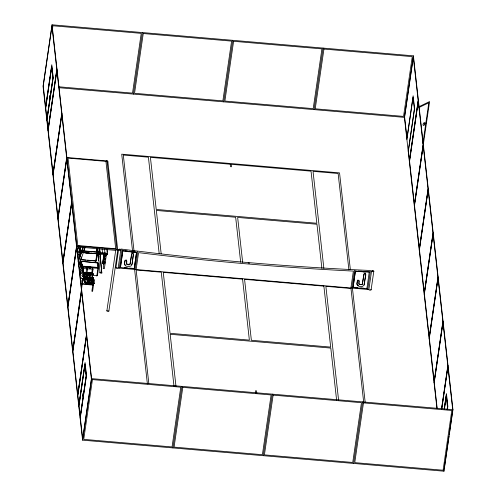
<?xml version="1.0" encoding="UTF-8"?>
<svg xmlns="http://www.w3.org/2000/svg" width="496" height="496" viewBox="0 0 496 496"><rect width="100%" height="100%" fill="white"/><g stroke="black" fill="none" stroke-linecap="round" stroke-linejoin="round"><path stroke-width="0.74" d="M89.404 278.647C87.773 279.868 87.835 277.648 89.367 278.318L89.9 283.08C87.47 283.718 83.557 282.9 84.202 279.422M88.629 282.937L88.66 283.377C89.987 284.053 90.508 281.976 88.629 282.937L88.666 283.259L92.864 282.98L94.073 283.545L92.919 283.123L92.467 278.25L93.465 278.479L93.632 279L92.467 278.25M88.803 273.24L88.524 273.222M88.982 273.333C89.175 271.845 91.996 272.974 92.994 273.277L92.975 273.687M89.261 277.357C87.916 279.459 82.603 277.041 83.632 274.338M89.478 277.648L90.712 277.469M90.08 283.055L91.32 282.875M90.787 278.244L89.547 278.423M81.97 268.609L81.697 267.759L81.294 268.144M81.691 278.089C81.642 278.901 80.829 277.952 81.685 277.989M82.305 273.383L81.945 273.29L82.119 273.73M92.64 269.136L83.08 268.578M93.143 284.425L93.074 285.064L82.206 284.134L82.268 283.402M365.763 274.034L364.045 284.822M126.74 261.039L126.368 259.954L125.004 260.301L124.521 263.202L125.178 265.552L126.077 266.141L128.805 266.544L131.043 265.999L132.122 264.163L133.356 254.064L132.265 253.747L131.725 254.175L130.101 264.424L128.96 264.883L126.66 264.418L126.641 261.727M81.307 265.484L81.003 267.195L81.127 263.45M372.651 271.114L372.719 270.599L372.694 271.541M83.08 268.026L82.813 267.09M83.136 273.098L83.049 271.07L83.557 272.205M80.991 273.06L81.003 272.862M99.634 252.185L82.063 250.74L81.474 252.408L107.148 254.727L107.279 253.592M90.749 267.363L89.367 267.195L89.261 268.094L90.644 268.212L90.743 267.313L90.582 268.441M108.878 311.004L117.744 250.251L107.83 161.541L107.173 160.506L106.008 161.051M52.037 24.8L43.059 86.335L82.596 440.157L443.963 471.2L452.941 409.665L413.404 55.843L52.037 24.8L91.568 378.628L82.596 440.157M52.359 29.599L52.917 25.773L141.242 33.356L132.525 93.124L58.788 86.788M45.533 108.444L51.708 66.104L53.029 77.897L46.847 120.243M48 130.56L56.978 69.031M52.942 174.79L61.919 113.255M57.883 219.015L66.861 157.486L106.969 160.927L116.851 249.389L76.744 245.942L67.766 307.477M66.786 158.863L58.069 218.624L62.899 261.869L71.622 202.108M62.825 263.246L71.802 201.711M71.728 203.087L63.011 262.855L67.84 306.094L76.564 246.332M79.726 248.174L78.777 254.671L79.217 258.726M79.1 254.764L78.777 254.671L79.186 254.504M79.397 253.053L79.608 251.608M80.842 250.809L79.875 250.703L80.017 249.519M80.191 250.747L79.893 252.464L79.986 248.874L80.383 252.179L79.912 248.074M80.116 251.881L80.451 249.556M79.397 258.676L80.433 251.565L80.067 248.192M80.358 252.166L80.817 252.365M80.265 256.035L81.053 251.373L80.414 247.43M80.978 265.434L81.201 263.717L81.635 263.754M80.693 274.269L81.555 266.296L81.022 261.572L81.642 261.311L98.034 263.035L98.561 267.759L97.421 275.59L96.844 275.776L97.421 275.59M81.716 267.995L81.288 268.051M81.294 273.11L81.09 272.682L80.594 272.874M82.001 268.2L81.71 267.859M81.381 286.421L82.491 278.814L82.999 278.585L72.714 351.701M86.118 273.234C86.013 267.735 88.61 266.191 86.93 272.763M86.719 278.64C86.614 273.141 89.212 271.591 87.532 278.169M80.947 262.186L81.462 266.904L89.237 267.735L89.305 267.059L90.842 267.307M89.199 268.317L89.373 267.245M88.04 284.245C91.475 271.975 84.686 285.194 88.021 284.103M90.762 267.865L90.83 267.189M90.88 278.845L91.103 277.32M91.766 272.757L92.324 268.95M93.025 273.581L92.547 272.893L93.05 269.012L92.38 269.111L93.062 269.111M83.874 252.687L96.943 253.766L95.722 261.057L95.982 260.784M93.533 279.763L91.865 291.177L92.157 291.425L92.603 291.332L94.271 279.924L93.98 279.67M93.533 284.772L93.484 284.444M77.655 395.932L86.626 334.397M97.501 263.345L97.489 262.675M97.941 266.191L98.103 265.062M107.093 249.383L107.458 253.946L100.037 253.332L99.671 248.769M96.844 275.776L98.028 267.462L82.931 266.166M78.802 406.249L84.983 363.903L86.298 375.701L80.123 418.047M102.511 253.537L102.145 248.973M103.893 254.225L102.604 263.661L103.732 263.754L103.924 262.415M102.604 263.661L103.187 259.644L103.769 264.256M103.931 263.159L103.348 258.546L103.85 255.08L104.433 259.693M104.985 253.741L104.526 248.422M106.46 254.219L104.346 268.671L103.218 268.578L105.332 254.126M133.405 94.091L142.383 32.562M106.876 310.831L115.723 250.182L116.641 249.866L117.744 250.251M115.903 267.803L118.544 249.717A1.141 0.539 8.3 0 1 119.902 249.308M119.648 249.817C119.871 247.634 119.697 250.691 119.734 249.376M120.801 249.916L118.16 268.001L368.863 289.534L371.56 271.052A1.141 0.539 8.3 0 0 373.135 271.659A1.141 0.539 8.3 0 0 373.519 270.822A1.141 0.539 8.3 0 0 371.684 270.742M119.294 268.094L121.979 249.655M120.429 267.294L122.859 250.672L136.567 252.383L134.218 268.479M136.543 252.142L134.249 268.727L120.46 267.542L122.828 250.424M124.57 263.692L125.054 260.791L126.027 260.338L126.809 261.039L126.604 263.922L128.904 264.387L130.045 263.928L131.558 254.082L131.893 253.4L132.624 253.227L133.3 253.568L133.418 254.423L132.172 262.961M135.104 269.452L137.702 251.621M136.109 269.539L138.576 252.638L140.517 252.879A2684.278 2343.116 -6.4 0 0 351.416 270.996L353.375 271.089L350.914 287.99M172.937 447.919L181.914 386.384M223.746 101.854L232.723 40.319M263.277 455.681L272.254 394.146M314.086 109.616L323.063 48.081M351.924 288.077L354.522 270.246M354.15 279.366L354.373 277.834M353.059 287.277L355.409 271.182L369.278 271.839L366.879 288.709L353.09 287.525L353.034 287.029M353.09 287.525L355.384 270.94M358.881 282.522L358.968 280.29L357.56 280.128L356.928 284.326L358.36 285.752M367.734 289.435L370.419 270.996M371.12 289.726L373.823 271.2M353.617 463.438L362.595 401.909M436.957 408.524L404.432 117.372L413.404 55.843M406.9 139.488L413.075 97.142L414.396 108.94L408.22 151.28M409.374 161.603L418.345 100.068M422.902 143.356L428.823 102.753L419.07 107.477M414.315 205.828L423.286 144.299M423.398 143.921L429.579 101.575L418.537 106.931M419.256 250.058L428.234 188.523M424.198 294.289L433.175 232.754M429.139 338.514L438.117 276.985M434.081 382.745L443.058 321.21M441.552 408.741L447.814 365.831L442.984 322.586L434.26 382.354L437.174 408.394M441.682 408.741L448 365.44M441.775 408.958L447.925 366.817L452.755 410.062L449.178 434.577M444.218 408.692L446.425 393.57L447.851 406.348L447.411 409.374M444.255 409.312L446.35 394.946L447.671 406.739L447.225 409.764M444.416 409.095L446.276 396.323L447.485 407.135L447.15 409.429M444.149 469.055L448.954 436.108M86.106 273.538L86.36 272.949L87.346 273.091L87.662 277.723M86.564 277.648L86.893 277.71M87.377 273.42L87.048 273.364M86.713 278.944L86.967 278.355L87.736 278.368L87.959 278.944L87.922 278.622M87.835 277.537L87.581 278.126M87.172 283.055L87.501 283.111M88.443 282.943L88.183 283.532M83.564 275.652L83.793 276.495L83.706 274.982M83.588 276.526L83.582 274.989M84.19 276.613L83.669 275.516M84.264 277.258L83.632 275.15M84.797 282.013L84.339 281.015C83.464 280.538 84.909 282.639 85.882 282.602M91.692 273.135L91.338 273.054M91.022 278.56C92.715 275.826 93.831 284.63 91.481 282.67M92.151 277.252L92.151 277.692C91.487 278.51 90.557 276.849 90.948 277.475L92.188 277.568M90.985 278.237L92.225 278.337L90.985 278.244L91.512 283.005L92.473 283.222L92.752 282.652M92.293 278.541L92.225 278.337M82.993 270.518L82.634 269.489C81.989 269.483 83.923 272.819 83.105 269.626M83.601 275.925L83.57 275.02M131.713 264.715L132.066 263.667M78.12 261.256L82.962 247.411M78.225 262.117L83.328 247.547M78.597 265.044L81.406 257.027M83.954 249.742L84.723 247.56M78.709 265.906L83.297 252.793M83.805 251.336L85.337 246.965M81.542 252.613L82.063 250.74M107.675 162.576L107.83 161.541M84.735 273.036L84.556 272.775M84.153 276.291L85.145 277.233L86.478 277.543C82.497 278.411 91.233 277.27 92.337 277.593M83.867 277.14L85.343 278.566L84.14 276.495M91.394 282.67C89.038 282.391 87.141 283.91 85.882 282.912M82.448 269.223L83.458 272.881L83.13 271.368M82.981 271.38L83.322 272.881M83.334 271.777L82.95 270.196L82.851 270.543L82.441 270.072L82.634 269.489M84.277 280.879C83.892 276.315 84.866 279.477 83.371 275.547M77.103 249.903L78.79 246.531M77.209 250.765L79.236 246.717M77.277 254.287L80.991 246.859M93.453 278.138L93.49 277.71L93.143 278.182M93.998 283.241C91.94 282.819 94.463 282.974 94.073 283.545C90.842 282.286 83.464 285.274 84.202 279.465M85.312 277.518L86.496 277.841M86.397 277.63L87.99 277.549M85.92 282.925L87.098 283.241M82.832 268.355L82.689 267.115L82.615 268.026M83.564 273.643L83.154 271.473M83.812 277.32C84.177 282.075 83.055 271.672 83.948 277.258M83.626 274.22L83.533 273.135M83.7 274.865C83.576 272.186 84.128 276.346 83.235 274.896L83.037 274.598L83.235 274.896M83.96 278.541L84.084 279.626M84.233 279.626L84.103 278.541M85.269 278.101L84.283 277.314L83.737 275.032M84.233 279.725L84.134 280.872M92.448 277.909L91.859 272.85L92.547 272.893M91.822 273.271C90.34 271.827 86.75 274.145 84.618 272.812M92.839 278.733L93.527 278.783L90.898 278.219L86.546 278.597M117.726 250.356L117.304 250.604M81.79 283.594L93.136 284.332M84.159 276.793L83.812 276.253M84.109 280.624L84.828 282.447L85.833 282.894M81.586 267.015L81.195 266.935L81.586 266.78M94.271 279.924L93.614 280.184M80.829 251.249L80.433 251.565L80.885 251.813M81.642 261.311L81.952 265.98L81.555 266.296L82.001 266.544L81.914 267.152L81.493 266.86M83.75 271.975L84.667 272.695L85.145 277.233M85.157 277.134L85.089 277.537M85.132 278.2L85.306 278.423M84.853 281.821L85.69 282.943M89.131 278.628L89.404 278.764M423.968 123.975L425.866 123.051M93.012 274.778L93.657 274.418L93.248 274.542M80.284 269.229L79.881 269.402L80.408 274.133M87.513 268.745L86.8 268.541M98.028 267.462L98.561 267.759L82.733 266.606M81.09 275.379L81.133 275.72M88.121 274.145L87.408 273.947M81.697 280.786L81.735 281.127M88.722 279.552L88.028 279.496M96.937 253.816L97.352 253.648L96.298 260.877L95.722 261.057M83.954 277.32L83.068 274.92L83.216 275.788L83.737 275.609M84.097 276.712L85.231 277.487M82.559 266.284L82.069 264.734L82.41 266.216C82.59 265.255 83.173 268.857 82.299 266.526M83.136 269.886C83.967 272.788 81.803 268.547 82.894 271.194L83.099 271.486M82.59 270.481L82.677 270.14M82.906 270.667L82.429 269.198M83.161 271.69L83.105 271.275M83.142 271.603L82.541 270.165L83.365 273.11M83.049 274.629L83.601 275.726M83.514 276.074L83.037 274.598M83.173 270.853L83.681 272.378L83.564 271.957M95.957 260.958L96.298 260.877L96.156 259.526M82.107 265.056L81.933 264.759L82.503 265.887M82.491 266.085L81.927 264.759L82.534 266.178M88.908 273.209L85.932 273.513L84.742 273.16M88.92 273.315C86.998 274.114 86.161 273.017 84.704 272.726M89.385 277.462L86.509 277.655L85.114 277.264M90.935 278.529C88.555 279.378 87.011 278.926 85.399 278.138L85.851 283.042M90.656 282.664L87.122 282.949M93.254 274.803L83.688 273.984M82.82 279.26L93.88 280.209M83.731 275.187C83.669 274.927 82.894 267.728 83.427 272.558M82.522 265.961L82.857 267.474M82.882 270.413L83.347 271.876M83.762 277.202L83.477 275.764M92.609 273.426L92.919 273.377L91.754 272.936M84.109 279.75L83.923 276.997M88.145 273.315C86.831 273.687 87.736 272.564 88.765 272.912L89.299 277.679L88.021 277.531L88.059 277.971L92.281 277.698M83.316 271.591L83.347 272.992L82.987 271.324M86.657 278.808L92.442 278.547M370.444 270.494C287.023 266.78 203.751 259.619 120.919 249.017M358.335 271.076L362.018 271.25M355.44 271.43L369.303 272.087L369.247 271.591M82.131 250.945L99.919 252.414M100.149 252.563L107.57 253.177M81.474 252.408L82.981 252.532M85.244 252.718L89.007 253.028M91.264 253.214L95.034 253.524M97.29 253.71L101.054 254.02M103.317 254.206L107.148 254.727M105.096 255.13L106.231 255.223M103.348 258.546L104.476 258.639M99.95 272.05L100.056 272.912L101.81 273.054L99.541 248.887M58.503 87.662L404.432 117.372M127.373 251.596L128.91 251.726M131.204 251.925L136.567 252.383M355.409 271.182L360.009 271.579M363.072 271.839L365.366 272.037M80.693 250.734L79.875 250.703M80.271 250.815L80.705 250.852M84.649 252.706L89.261 253.109M90.799 253.233L94.649 253.574M81.369 259.637L85.907 260.028M87.426 260.158L91.208 260.487M92.721 260.617L95.747 260.884M80.507 259.712L95.895 261.045M81.096 263.605L81.747 263.661M81.214 263.835L81.648 263.872M124.26 267.623L127.323 267.89M129.623 268.082L132.686 268.348M354.597 287.407L357.659 287.674M360.722 287.934L363.785 288.201M81.809 265.465L81.375 265.428L81.139 267.028L81.573 267.065M97.662 266.885L98.313 266.941M80.836 265.67L81.487 265.726M89.212 267.666L98.475 268.367M82.1 271.052L81.586 270.773M88.555 275.038L90.861 275.237M93.167 275.435L97.011 275.764M82.193 284.034L81.766 283.762M91.568 378.628L452.941 409.665M125.116 250.709L127.398 250.995M128.923 251.187L131.973 251.565M133.492 251.757L135.78 252.042M122.884 250.914L136.598 252.631M85.25 277.636L84.779 272.757L87.476 273.098L90.247 272.707L90.477 277.779L89.478 277.779L89.094 274.381M85.349 278.157C87.829 279.329 91.01 277.196 93.595 278.684M86.657 273.408L86.068 273.222M87.191 278.169L86.602 277.983L85.963 273.079M87.891 283.073L88.48 283.259L88.176 280.538M90.942 273.067L90.377 272.837L90.415 273.153L90.427 272.682L91.655 272.806L92.188 277.574M92.888 283.098L94.073 283.545M91.859 272.85L92.994 273.271M93.527 278.783L92.523 278.554M93.074 277.655L93.533 278.027M87.42 283.514L86.571 278.485M81.505 268.392L81.282 268.231M83.105 279.279L82.497 278.864M365.682 274.09L364.591 273.773L364.058 274.201L362.173 284.735L358.986 284.444L359.141 281.071L358.354 280.37L357.387 280.817L356.903 283.718L357.504 285.578L359.563 286.44L362.359 286.496L364.095 285.237L365.8 274.945L365.366 273.439L364.225 273.507L363.89 274.189L362.384 284.034L361.745 284.475L359.259 284.258L358.775 283.216M80.178 269.669L79.881 269.402L81.022 261.572L81.437 261.398L97.582 262.787L98.034 263.035L98.282 267.015M84.171 277.363L84.283 277.785L84.258 277.258M84.779 281.765L84.246 280.655M82.999 268.379L83.142 269.948M81.425 265.131L81.022 265.292M124.589 264.219L125.122 265.056M115.766 250.387L76.62 246.822L66.737 158.367M82.981 271.12L83.068 271.442M82.913 270.68L83.452 272.825M83.136 270.76L83.099 269.576M83.669 276.557L83.595 274.028M107.012 250.412L107.179 251.72M105.14 254.076L105.431 256.382M105.369 258.249L105.561 259.786M104.011 253.983L104.594 258.596M104.861 261.714L105.059 263.252M99.733 250.92L100.037 253.332M101.81 273.054L100 254.064M82.95 268.237L82.82 267.152L82.956 268.336M82.683 267.152L82.813 268.237M443.79 469.675L443.963 471.2M366.823 288.219L366.879 288.709M350.362 269.681L339.549 172.881L121.725 154.169L132.537 250.97M352.427 288.12L365.211 402.591M348.905 269.905L338.129 173.488L313.026 171.331L323.876 268.454M363.717 402.498L350.976 288.48L325.872 286.328L338.613 400.34M321.892 268.417L316.956 224.235L237.646 217.422L242.668 262.365M336.617 400.167L330.795 348.074L170.178 334.279L175.993 386.372M256.804 393.316L256.531 390.854L255.527 390.767L255.806 393.229M240.672 262.192L235.65 217.248L156.339 210.44L161.188 253.859M159.179 253.549L148.409 157.195L123.306 155.037L133.994 250.685M173.997 386.198L161.262 272.186L136.152 270.029L148.806 383.278M134.602 269.409L147.386 383.879M134.193 268.231L134.249 268.727M120.404 267.046L120.46 267.542M97.718 262.799L98.227 267.375M93.905 281.393L94.128 283.439M88.133 278.622L88.164 278.944M83.743 276.117L83.818 276.582M83.557 275.602L83.681 276.619M80.371 271.027L80.606 273.501M49.718 97.104L49.885 98.574M82.993 394.903L83.154 396.378M96.931 248.316L97.371 252.365M96.999 250.226L97.216 252.253L96.968 250.282M96.615 248.081L97.03 251.894M99.504 248.775L99.783 251.801M97.675 247.876L98.14 252.514M98.245 253.921L100.056 272.912M99.919 256.544L100.149 258.85M97.47 248.174L97.805 251.937L97.452 248.285M97.935 253.437L98.524 260.214L97.904 253.45M249.593 263.209A2683.255 2342.224 -6.4 0 1 248.087 263.078M370.748 289.311A1.141 0.539 8.3 0 1 370.345 290.191A1.141 0.539 8.3 0 1 368.881 289.391M117.788 267.58A1.141 0.539 8.3 0 1 117.806 268.386A1.141 0.539 8.3 0 1 116.145 268.138A1.141 0.539 8.3 0 1 116.417 267.375M120.745 249.767A1.141 0.539 8.3 0 1 119.834 250.375A1.141 0.539 8.3 0 1 118.538 249.674M108.717 310.75A1.011 0.484 8.3 0 1 108.426 311.389A1.011 0.484 8.3 0 1 107.037 311.091A1.011 0.484 8.3 0 1 107.328 310.453M89.547 278.268L90.08 283.185L91.078 283.185L90.787 278.113L89.547 278.268M49.526 97.514C49.724 101.829 50.226 91.363 49.526 97.514M82.795 395.318C82.999 399.633 83.495 389.168 82.795 395.318M51.962 26.176L43.245 85.938L45.607 107.068L51.782 64.722L53.215 77.506L47.033 119.852L48.075 129.183L56.798 69.421L51.962 26.176M51.634 67.481L45.719 108.054L46.922 118.866L52.843 78.287L51.634 67.481M56.904 70.407L48.186 130.169L53.016 173.414L61.74 113.646L56.904 70.407M61.845 114.632L53.128 174.4L57.958 217.639L66.681 157.877L61.845 114.632M76.669 247.318L67.952 307.08L72.782 350.325L81.505 290.563L76.669 247.318M81.611 291.549L72.893 351.311L77.723 394.556L86.447 334.788L81.611 291.549M86.552 335.773L77.835 395.541L78.876 404.872L85.058 362.526L86.484 375.305L80.309 417.651L82.665 438.78L91.388 379.018L86.552 335.773M84.909 365.279L78.988 405.858L80.197 416.665L86.118 376.092L84.909 365.279M92.448 379.595L83.731 439.363L172.056 446.946L180.78 387.184L92.448 379.595M143.257 33.53L134.54 93.298L222.871 100.88L231.589 41.118L143.257 33.53M182.788 387.357L174.071 447.119L262.403 454.708L271.12 394.946L182.788 387.357M233.597 41.292L224.88 101.054L313.212 108.643L321.929 48.881L233.597 41.292M273.129 395.12L264.411 454.882L352.743 462.47L361.46 402.702L273.129 395.12M323.944 49.054L315.22 108.816L403.552 116.405L412.269 56.637L323.944 49.054M413.335 57.22L404.612 116.982L406.974 138.111L413.149 95.765L414.582 108.543L408.4 150.889L409.448 160.227L418.165 100.459L413.335 57.22M363.475 402.876L354.758 462.644L443.083 470.227L451.8 410.465L363.475 402.876M418.277 101.444L409.553 161.212L414.389 204.451L423.107 144.689L418.277 101.444M423.218 145.675L414.495 205.437L419.331 248.682L428.048 188.92L423.218 145.675M428.16 189.906L419.436 249.668L424.272 292.913L432.989 233.145L428.16 189.906M433.101 234.131L424.378 293.892L429.214 337.137L437.931 277.376L433.101 234.131M438.042 278.361L429.319 338.123L434.155 381.368L442.872 321.6L438.042 278.361M79.912 250.412L80.333 250.499L79.912 250.412M82.379 276.092L82.9 276.377L82.379 276.092M230.218 164.219L150.412 157.362L156.228 209.461L316.845 223.256L311.029 171.163L231.223 164.306L231.496 166.768L230.491 166.681L230.218 164.219M105.939 161.374L68.014 158.112L77.779 245.501L115.698 248.756L105.939 161.374M242.569 279.167L163.258 272.36L170.066 333.3L249.376 340.113L242.569 279.167M323.876 286.155L244.565 279.341L251.373 340.281L330.683 347.095L323.876 286.155M424.024 125.135A1.519 0.769 -63.3 0 0 424.774 122.71A1.519 0.769 -63.3 0 0 423.1 124.074A1.519 0.769 -63.3 0 0 424.024 125.135"/></g></svg>
